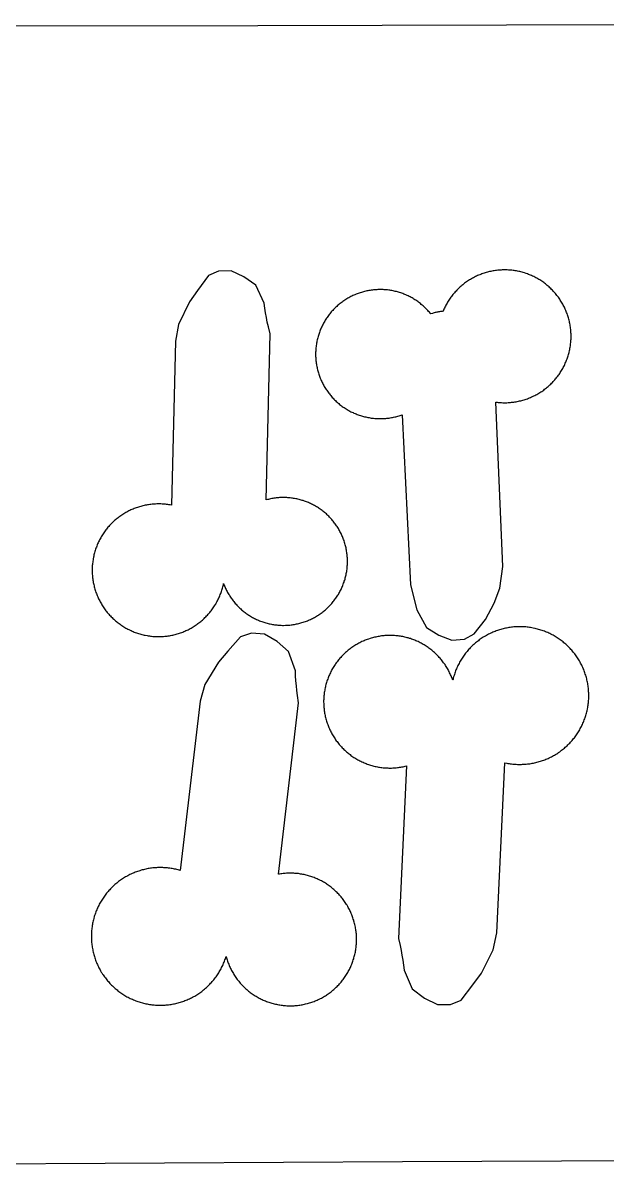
# Model space of a CAD drawing. Extents: x -246 to 246, y -104 to 199.
# Drawn here: x -150.12 to -138.82, y 133.38 to 155.55 of the extents above; entities that cross this region are included whole.
import ezdxf

# ---------------------------------------------------------------- set-up
doc = ezdxf.new("R2010")
doc.units = 0
doc.layers.add('Add_Red', color=1, linetype='Continuous')
doc.layers.add('Outline_Red', color=1, linetype='Continuous')

msp = doc.modelspace()

# ---------------------------------------------------------------- linework, layer by layer
at = {"layer": 'Add_Red'}
for points in [[(-147.468, 143.67), (-147.445, 143.671), (-147.423, 143.672), (-147.401, 143.674), (-147.378, 143.676), (-147.356, 143.678), (-147.334, 143.681), (-147.312, 143.684), (-147.29, 143.687), (-147.267, 143.691), (-147.245, 143.695), (-147.223, 143.7), (-147.202, 143.705), (-147.18, 143.71), (-147.158, 143.716), (-147.137, 143.722), (-147.115, 143.729), (-147.094, 143.736), (-147.073, 143.743), (-147.052, 143.751), (-147.031, 143.759), (-147.01, 143.767), (-146.989, 143.776), (-146.969, 143.785), (-146.948, 143.794), (-146.928, 143.804), (-146.908, 143.814), (-146.888, 143.825), (-146.869, 143.836), (-146.849, 143.847), (-146.83, 143.858), (-146.811, 143.87), (-146.792, 143.882), (-146.774, 143.895), (-146.755, 143.908), (-146.737, 143.921), (-146.719, 143.934), (-146.702, 143.948), (-146.684, 143.962), (-146.667, 143.976), (-146.65, 143.991), (-146.633, 144.006), (-146.617, 144.021), (-146.601, 144.037), (-146.585, 144.053), (-146.569, 144.069), (-146.554, 144.085), (-146.539, 144.102), (-146.524, 144.119), (-146.51, 144.136), (-146.496, 144.153), (-146.482, 144.171), (-146.468, 144.189), (-146.455, 144.207), (-146.442, 144.225), (-146.43, 144.244), (-146.418, 144.263), (-146.406, 144.282), (-146.394, 144.301), (-146.383, 144.32), (-146.372, 144.34), (-146.361, 144.36), (-146.351, 144.38), (-146.341, 144.4), (-146.332, 144.42), (-146.323, 144.44), (-146.314, 144.461), (-146.305, 144.482), (-146.297, 144.503), (-146.29, 144.524), (-146.282, 144.545), (-146.275, 144.566), (-146.269, 144.588), (-146.263, 144.609), (-146.257, 144.631), (-146.251, 144.653), (-146.246, 144.674), (-146.242, 144.696), (-146.228, 144.662), (-146.22, 144.642), (-146.211, 144.622), (-146.202, 144.602), (-146.193, 144.583), (-146.183, 144.563), (-146.173, 144.544), (-146.163, 144.525), (-146.152, 144.507), (-146.141, 144.488), (-146.13, 144.47), (-146.119, 144.451), (-146.107, 144.433), (-146.094, 144.416), (-146.082, 144.398), (-146.069, 144.381), (-146.056, 144.363), (-146.042, 144.347), (-146.029, 144.33), (-146.015, 144.313), (-146, 144.297), (-145.986, 144.281), (-145.971, 144.266), (-145.956, 144.25), (-145.94, 144.235), (-145.925, 144.22), (-145.909, 144.206), (-145.893, 144.191), (-145.876, 144.177), (-145.86, 144.164), (-145.843, 144.15), (-145.826, 144.137), (-145.808, 144.124), (-145.791, 144.112), (-145.773, 144.099), (-145.755, 144.088), (-145.737, 144.076), (-145.718, 144.065), (-145.7, 144.054), (-145.681, 144.043), (-145.662, 144.033), (-145.643, 144.023), (-145.623, 144.013), (-145.604, 144.004), (-145.584, 143.995), (-145.564, 143.986), (-145.545, 143.978), (-145.524, 143.97), (-145.504, 143.963), (-145.484, 143.955), (-145.463, 143.949), (-145.443, 143.942), (-145.422, 143.936), (-145.401, 143.93), (-145.38, 143.925), (-145.359, 143.92), (-145.338, 143.915), (-145.317, 143.911), (-145.296, 143.907), (-145.275, 143.903), (-145.253, 143.9), (-145.232, 143.897), (-145.21, 143.895), (-145.189, 143.893), (-145.167, 143.891), (-145.146, 143.89), (-145.124, 143.889), (-145.103, 143.888), (-145.081, 143.888), (-145.044, 143.889), (-145.022, 143.889), (-145.001, 143.891), (-144.979, 143.892), (-144.958, 143.894), (-144.936, 143.897), (-144.915, 143.899), (-144.893, 143.902), (-144.872, 143.906), (-144.851, 143.91), (-144.83, 143.914), (-144.808, 143.918), (-144.787, 143.923), (-144.766, 143.929), (-144.746, 143.934), (-144.725, 143.94), (-144.704, 143.947), (-144.684, 143.954), (-144.658, 143.963), (-144.638, 143.97), (-144.618, 143.978), (-144.598, 143.986), (-144.578, 143.995), (-144.558, 144.004), (-144.539, 144.013), (-144.52, 144.023), (-144.5, 144.033), (-144.481, 144.043), (-144.463, 144.054), (-144.444, 144.065), (-144.426, 144.076), (-144.407, 144.088), (-144.389, 144.099), (-144.372, 144.112), (-144.354, 144.124), (-144.337, 144.137), (-144.32, 144.15), (-144.303, 144.164), (-144.286, 144.177), (-144.27, 144.191), (-144.253, 144.206), (-144.237, 144.22), (-144.222, 144.235), (-144.206, 144.25), (-144.191, 144.266), (-144.176, 144.281), (-144.162, 144.297), (-144.147, 144.313), (-144.133, 144.33), (-144.12, 144.347), (-144.106, 144.363), (-144.093, 144.381), (-144.08, 144.398), (-144.068, 144.416), (-144.056, 144.433), (-144.044, 144.451), (-144.032, 144.47), (-144.021, 144.488), (-144.01, 144.507), (-143.999, 144.525), (-143.989, 144.544), (-143.979, 144.563), (-143.969, 144.583), (-143.96, 144.602), (-143.951, 144.622), (-143.942, 144.642), (-143.934, 144.662), (-143.926, 144.682), (-143.919, 144.702), (-143.911, 144.722), (-143.905, 144.743), (-143.898, 144.763), (-143.892, 144.784), (-143.886, 144.805), (-143.881, 144.826), (-143.876, 144.847), (-143.871, 144.868), (-143.867, 144.889), (-143.863, 144.91), (-143.859, 144.932), (-143.856, 144.953), (-143.853, 144.974), (-143.851, 144.996), (-143.849, 145.017), (-143.847, 145.039), (-143.846, 145.06), (-143.845, 145.082), (-143.844, 145.103), (-143.844, 145.125), (-143.844, 145.151), (-143.845, 145.172), (-143.846, 145.194), (-143.847, 145.216), (-143.849, 145.237), (-143.851, 145.259), (-143.854, 145.28), (-143.857, 145.301), (-143.86, 145.323), (-143.864, 145.344), (-143.868, 145.365), (-143.872, 145.386), (-143.877, 145.407), (-143.882, 145.428), (-143.887, 145.449), (-143.893, 145.47), (-143.899, 145.491), (-143.911, 145.528), (-143.919, 145.548), (-143.926, 145.568), (-143.934, 145.588), (-143.942, 145.608), (-143.951, 145.628), (-143.96, 145.648), (-143.969, 145.667), (-143.979, 145.687), (-143.989, 145.706), (-143.999, 145.725), (-144.01, 145.744), (-144.021, 145.762), (-144.032, 145.781), (-144.044, 145.799), (-144.056, 145.817), (-144.068, 145.835), (-144.08, 145.852), (-144.093, 145.869), (-144.106, 145.887), (-144.12, 145.904), (-144.133, 145.92), (-144.147, 145.937), (-144.162, 145.953), (-144.176, 145.969), (-144.191, 145.984), (-144.206, 146), (-144.222, 146.015), (-144.237, 146.03), (-144.253, 146.044), (-144.27, 146.059), (-144.286, 146.073), (-144.303, 146.086), (-144.32, 146.1), (-144.337, 146.113), (-144.354, 146.126), (-144.372, 146.138), (-144.389, 146.151), (-144.407, 146.162), (-144.426, 146.174), (-144.444, 146.185), (-144.463, 146.196), (-144.481, 146.207), (-144.5, 146.217), (-144.52, 146.227), (-144.539, 146.237), (-144.558, 146.246), (-144.578, 146.255), (-144.598, 146.264), (-144.618, 146.272), (-144.638, 146.28), (-144.658, 146.287), (-144.678, 146.295), (-144.699, 146.302), (-144.719, 146.308), (-144.74, 146.314), (-144.761, 146.32), (-144.782, 146.325), (-144.803, 146.33), (-144.824, 146.335), (-144.845, 146.339), (-144.866, 146.343), (-144.888, 146.347), (-144.909, 146.35), (-144.93, 146.353), (-144.952, 146.355), (-144.973, 146.357), (-144.995, 146.359), (-145.016, 146.36), (-145.038, 146.361), (-145.06, 146.362), (-145.081, 146.362), (-145.117, 146.362), (-145.138, 146.361), (-145.16, 146.36), (-145.182, 146.358), (-145.203, 146.356), (-145.225, 146.354), (-145.246, 146.351), (-145.267, 146.348), (-145.289, 146.345), (-145.31, 146.341), (-145.331, 146.337), (-145.352, 146.332), (-145.373, 146.327), (-145.394, 146.322), (-145.415, 146.316), (-145.342, 149.535), (-145.375, 149.67), (-145.395, 149.76), (-145.413, 149.85), (-145.429, 149.941), (-145.444, 150.032), (-145.458, 150.123), (-145.619, 150.473), (-145.848, 150.638), (-146.094, 150.75), (-146.338, 150.747), (-146.533, 150.66), (-146.748, 150.37), (-146.901, 150.15), (-147.114, 149.71), (-147.172, 149.392), (-147.248, 146.214), (-147.277, 146.219), (-147.299, 146.223), (-147.321, 146.226), (-147.343, 146.229), (-147.365, 146.231), (-147.388, 146.234), (-147.41, 146.235), (-147.432, 146.237), (-147.455, 146.238), (-147.477, 146.238), (-147.5, 146.238), (-147.535, 146.238), (-147.558, 146.237), (-147.58, 146.236), (-147.603, 146.234), (-147.625, 146.232), (-147.647, 146.23), (-147.669, 146.227), (-147.692, 146.224), (-147.714, 146.22), (-147.736, 146.217), (-147.758, 146.212), (-147.78, 146.208), (-147.802, 146.202), (-147.823, 146.197), (-147.845, 146.191), (-147.867, 146.185), (-147.888, 146.178), (-147.909, 146.171), (-147.93, 146.164), (-147.951, 146.156), (-147.972, 146.148), (-147.993, 146.14), (-148.014, 146.131), (-148.034, 146.122), (-148.055, 146.112), (-148.075, 146.103), (-148.095, 146.092), (-148.114, 146.082), (-148.134, 146.071), (-148.153, 146.06), (-148.173, 146.048), (-148.192, 146.036), (-148.21, 146.024), (-148.229, 146.011), (-148.247, 145.998), (-148.265, 145.985), (-148.283, 145.972), (-148.301, 145.958), (-148.318, 145.944), (-148.335, 145.929), (-148.352, 145.915), (-148.369, 145.9), (-148.385, 145.884), (-148.401, 145.869), (-148.417, 145.853), (-148.433, 145.837), (-148.448, 145.82), (-148.463, 145.804), (-148.478, 145.787), (-148.492, 145.769), (-148.506, 145.752), (-148.52, 145.734), (-148.533, 145.716), (-148.546, 145.698), (-148.559, 145.68), (-148.572, 145.661), (-148.584, 145.642), (-148.596, 145.623), (-148.607, 145.604), (-148.619, 145.585), (-148.629, 145.565), (-148.64, 145.545), (-148.65, 145.525), (-148.66, 145.505), (-148.669, 145.485), (-148.678, 145.464), (-148.687, 145.444), (-148.695, 145.423), (-148.703, 145.402), (-148.711, 145.381), (-148.718, 145.36), (-148.725, 145.338), (-148.732, 145.317), (-148.738, 145.295), (-148.744, 145.274), (-148.749, 145.252), (-148.754, 145.23), (-148.759, 145.208), (-148.764, 145.177), (-148.768, 145.155), (-148.771, 145.133), (-148.774, 145.111), (-148.777, 145.088), (-148.779, 145.066), (-148.781, 145.044), (-148.782, 145.021), (-148.783, 144.999), (-148.784, 144.977), (-148.784, 144.954), (-148.783, 144.92), (-148.783, 144.898), (-148.782, 144.876), (-148.78, 144.853), (-148.778, 144.831), (-148.776, 144.809), (-148.773, 144.786), (-148.77, 144.764), (-148.766, 144.742), (-148.762, 144.72), (-148.758, 144.698), (-148.753, 144.676), (-148.748, 144.654), (-148.743, 144.632), (-148.737, 144.611), (-148.731, 144.589), (-148.724, 144.568), (-148.718, 144.547), (-148.71, 144.525), (-148.703, 144.504), (-148.695, 144.483), (-148.686, 144.463), (-148.677, 144.442), (-148.668, 144.421), (-148.659, 144.401), (-148.649, 144.381), (-148.639, 144.361), (-148.628, 144.341), (-148.617, 144.322), (-148.606, 144.302), (-148.595, 144.283), (-148.583, 144.264), (-148.57, 144.245), (-148.558, 144.227), (-148.545, 144.208), (-148.532, 144.19), (-148.518, 144.172), (-148.505, 144.155), (-148.491, 144.137), (-148.476, 144.12), (-148.461, 144.103), (-148.446, 144.086), (-148.431, 144.07), (-148.416, 144.054), (-148.4, 144.038), (-148.384, 144.023), (-148.367, 144.007), (-148.351, 143.992), (-148.334, 143.978), (-148.316, 143.963), (-148.299, 143.949), (-148.281, 143.935), (-148.263, 143.922), (-148.245, 143.909), (-148.227, 143.896), (-148.208, 143.883), (-148.19, 143.871), (-148.171, 143.859), (-148.151, 143.848), (-148.132, 143.836), (-148.112, 143.826), (-148.093, 143.815), (-148.073, 143.805), (-148.052, 143.795), (-148.032, 143.786), (-148.012, 143.776), (-147.991, 143.768), (-147.97, 143.759), (-147.949, 143.751), (-147.928, 143.744), (-147.907, 143.736), (-147.886, 143.729), (-147.864, 143.723), (-147.843, 143.717), (-147.821, 143.711), (-147.799, 143.705), (-147.777, 143.7), (-147.756, 143.696), (-147.723, 143.689), (-147.701, 143.686), (-147.678, 143.682), (-147.656, 143.68), (-147.634, 143.677), (-147.612, 143.675), (-147.589, 143.673), (-147.567, 143.672), (-147.544, 143.671), (-147.522, 143.67), (-147.5, 143.67), (-147.468, 143.67)], [(-141.583, 143.622), (-141.394, 143.721), (-141.173, 144.002), (-141.006, 144.318), (-140.898, 144.606), (-140.839, 145.03), (-140.973, 148.21), (-140.95, 148.207), (-140.928, 148.205), (-140.906, 148.203), (-140.883, 148.201), (-140.861, 148.2), (-140.838, 148.199), (-140.804, 148.199), (-140.781, 148.199), (-140.759, 148.199), (-140.737, 148.2), (-140.714, 148.202), (-140.692, 148.204), (-140.67, 148.206), (-140.647, 148.208), (-140.625, 148.211), (-140.603, 148.215), (-140.581, 148.218), (-140.559, 148.222), (-140.537, 148.227), (-140.515, 148.232), (-140.493, 148.237), (-140.471, 148.242), (-140.45, 148.248), (-140.428, 148.255), (-140.407, 148.262), (-140.385, 148.269), (-140.364, 148.276), (-140.343, 148.284), (-140.322, 148.292), (-140.302, 148.301), (-140.281, 148.31), (-140.261, 148.319), (-140.24, 148.329), (-140.22, 148.339), (-140.2, 148.349), (-140.181, 148.36), (-140.161, 148.371), (-140.142, 148.382), (-140.123, 148.394), (-140.104, 148.406), (-140.085, 148.418), (-140.067, 148.431), (-140.048, 148.444), (-140.03, 148.458), (-140.012, 148.471), (-139.995, 148.485), (-139.978, 148.499), (-139.96, 148.514), (-139.944, 148.529), (-139.927, 148.544), (-139.911, 148.56), (-139.895, 148.575), (-139.879, 148.591), (-139.864, 148.608), (-139.849, 148.624), (-139.834, 148.641), (-139.819, 148.658), (-139.805, 148.675), (-139.791, 148.693), (-139.777, 148.711), (-139.764, 148.729), (-139.751, 148.747), (-139.738, 148.765), (-139.726, 148.784), (-139.714, 148.803), (-139.702, 148.822), (-139.691, 148.841), (-139.679, 148.861), (-139.669, 148.881), (-139.658, 148.901), (-139.648, 148.921), (-139.639, 148.941), (-139.629, 148.961), (-139.62, 148.982), (-139.612, 149.003), (-139.604, 149.024), (-139.596, 149.045), (-139.588, 149.066), (-139.581, 149.087), (-139.574, 149.108), (-139.568, 149.13), (-139.562, 149.152), (-139.556, 149.173), (-139.548, 149.208), (-139.544, 149.23), (-139.539, 149.252), (-139.536, 149.274), (-139.532, 149.297), (-139.529, 149.319), (-139.526, 149.341), (-139.524, 149.363), (-139.522, 149.386), (-139.521, 149.408), (-139.519, 149.431), (-139.519, 149.453), (-139.518, 149.484), (-139.518, 149.507), (-139.519, 149.529), (-139.52, 149.552), (-139.521, 149.574), (-139.523, 149.596), (-139.525, 149.619), (-139.528, 149.641), (-139.531, 149.663), (-139.534, 149.685), (-139.538, 149.708), (-139.542, 149.73), (-139.546, 149.752), (-139.551, 149.773), (-139.556, 149.795), (-139.562, 149.817), (-139.568, 149.839), (-139.574, 149.86), (-139.581, 149.882), (-139.588, 149.903), (-139.596, 149.924), (-139.604, 149.945), (-139.612, 149.966), (-139.62, 149.987), (-139.629, 150.007), (-139.639, 150.028), (-139.648, 150.048), (-139.658, 150.068), (-139.669, 150.088), (-139.679, 150.108), (-139.691, 150.127), (-139.702, 150.146), (-139.714, 150.166), (-139.726, 150.184), (-139.738, 150.203), (-139.751, 150.222), (-139.764, 150.24), (-139.777, 150.258), (-139.791, 150.276), (-139.805, 150.293), (-139.819, 150.311), (-139.834, 150.328), (-139.849, 150.345), (-139.864, 150.361), (-139.879, 150.377), (-139.895, 150.393), (-139.911, 150.409), (-139.927, 150.425), (-139.944, 150.44), (-139.96, 150.455), (-139.978, 150.469), (-139.995, 150.483), (-140.012, 150.497), (-140.03, 150.511), (-140.048, 150.524), (-140.067, 150.537), (-140.085, 150.55), (-140.104, 150.562), (-140.123, 150.575), (-140.142, 150.586), (-140.161, 150.598), (-140.181, 150.609), (-140.2, 150.619), (-140.22, 150.63), (-140.24, 150.64), (-140.261, 150.649), (-140.281, 150.659), (-140.302, 150.668), (-140.322, 150.676), (-140.343, 150.684), (-140.364, 150.692), (-140.385, 150.7), (-140.422, 150.712), (-140.444, 150.718), (-140.466, 150.725), (-140.487, 150.73), (-140.509, 150.736), (-140.531, 150.741), (-140.553, 150.745), (-140.575, 150.749), (-140.597, 150.753), (-140.619, 150.757), (-140.641, 150.76), (-140.664, 150.762), (-140.686, 150.764), (-140.708, 150.766), (-140.731, 150.768), (-140.753, 150.769), (-140.776, 150.77), (-140.804, 150.77), (-140.826, 150.77), (-140.849, 150.769), (-140.871, 150.768), (-140.894, 150.767), (-140.916, 150.765), (-140.938, 150.763), (-140.961, 150.76), (-140.983, 150.757), (-141.005, 150.754), (-141.027, 150.75), (-141.049, 150.746), (-141.071, 150.742), (-141.093, 150.737), (-141.115, 150.732), (-141.137, 150.726), (-141.158, 150.72), (-141.18, 150.714), (-141.201, 150.707), (-141.222, 150.7), (-141.244, 150.692), (-141.265, 150.684), (-141.286, 150.676), (-141.306, 150.668), (-141.327, 150.659), (-141.347, 150.649), (-141.368, 150.64), (-141.388, 150.63), (-141.407, 150.619), (-141.427, 150.609), (-141.447, 150.598), (-141.466, 150.586), (-141.485, 150.575), (-141.504, 150.562), (-141.523, 150.55), (-141.541, 150.537), (-141.56, 150.524), (-141.578, 150.511), (-141.595, 150.497), (-141.613, 150.483), (-141.63, 150.469), (-141.647, 150.455), (-141.664, 150.44), (-141.681, 150.425), (-141.697, 150.409), (-141.713, 150.393), (-141.729, 150.377), (-141.744, 150.361), (-141.759, 150.345), (-141.774, 150.328), (-141.789, 150.311), (-141.803, 150.293), (-141.817, 150.276), (-141.831, 150.258), (-141.844, 150.24), (-141.857, 150.222), (-141.87, 150.203), (-141.882, 150.184), (-141.894, 150.166), (-141.906, 150.146), (-141.917, 150.127), (-141.928, 150.108), (-141.939, 150.088), (-141.949, 150.068), (-141.959, 150.048), (-141.969, 150.028), (-141.978, 150.007), (-141.995, 149.968), (-142.012, 149.967), (-142.03, 149.965), (-142.047, 149.962), (-142.064, 149.96), (-142.081, 149.957), (-142.099, 149.953), (-142.116, 149.95), (-142.133, 149.946), (-142.15, 149.942), (-142.167, 149.937), (-142.184, 149.932), (-142.2, 149.927), (-142.233, 149.917), (-142.246, 149.934), (-142.26, 149.95), (-142.275, 149.967), (-142.289, 149.983), (-142.304, 149.999), (-142.319, 150.015), (-142.335, 150.03), (-142.35, 150.045), (-142.366, 150.06), (-142.382, 150.075), (-142.399, 150.089), (-142.416, 150.103), (-142.433, 150.117), (-142.45, 150.13), (-142.467, 150.143), (-142.485, 150.156), (-142.503, 150.169), (-142.521, 150.181), (-142.539, 150.193), (-142.557, 150.204), (-142.576, 150.216), (-142.595, 150.227), (-142.614, 150.237), (-142.633, 150.247), (-142.653, 150.257), (-142.672, 150.267), (-142.692, 150.276), (-142.712, 150.285), (-142.732, 150.294), (-142.752, 150.302), (-142.773, 150.31), (-142.793, 150.317), (-142.814, 150.324), (-142.835, 150.331), (-142.855, 150.337), (-142.876, 150.343), (-142.897, 150.349), (-142.919, 150.354), (-142.94, 150.359), (-142.961, 150.364), (-142.983, 150.368), (-143.004, 150.372), (-143.026, 150.375), (-143.047, 150.378), (-143.069, 150.381), (-143.09, 150.383), (-143.112, 150.385), (-143.134, 150.387), (-143.156, 150.388), (-143.178, 150.389), (-143.211, 150.389), (-143.233, 150.389), (-143.255, 150.388), (-143.276, 150.387), (-143.298, 150.386), (-143.32, 150.384), (-143.342, 150.382), (-143.363, 150.38), (-143.385, 150.377), (-143.406, 150.374), (-143.428, 150.37), (-143.449, 150.366), (-143.471, 150.362), (-143.492, 150.357), (-143.513, 150.352), (-143.534, 150.346), (-143.555, 150.341), (-143.576, 150.334), (-143.597, 150.328), (-143.618, 150.321), (-143.638, 150.314), (-143.659, 150.306), (-143.679, 150.298), (-143.699, 150.29), (-143.719, 150.281), (-143.739, 150.272), (-143.759, 150.263), (-143.778, 150.253), (-143.798, 150.243), (-143.817, 150.232), (-143.836, 150.222), (-143.855, 150.21), (-143.878, 150.196), (-143.897, 150.184), (-143.915, 150.172), (-143.933, 150.16), (-143.95, 150.147), (-143.968, 150.134), (-143.985, 150.12), (-144.002, 150.107), (-144.019, 150.093), (-144.035, 150.079), (-144.052, 150.064), (-144.068, 150.049), (-144.083, 150.034), (-144.099, 150.019), (-144.114, 150.003), (-144.129, 149.987), (-144.144, 149.971), (-144.158, 149.955), (-144.172, 149.938), (-144.186, 149.921), (-144.199, 149.904), (-144.213, 149.887), (-144.225, 149.869), (-144.238, 149.851), (-144.25, 149.833), (-144.262, 149.815), (-144.274, 149.797), (-144.285, 149.778), (-144.296, 149.759), (-144.307, 149.74), (-144.317, 149.721), (-144.327, 149.701), (-144.337, 149.682), (-144.346, 149.662), (-144.355, 149.642), (-144.364, 149.622), (-144.372, 149.602), (-144.38, 149.582), (-144.387, 149.561), (-144.394, 149.541), (-144.401, 149.52), (-144.408, 149.499), (-144.414, 149.478), (-144.419, 149.457), (-144.425, 149.436), (-144.43, 149.415), (-144.434, 149.393), (-144.439, 149.372), (-144.443, 149.351), (-144.446, 149.329), (-144.449, 149.307), (-144.452, 149.286), (-144.454, 149.264), (-144.456, 149.242), (-144.458, 149.221), (-144.459, 149.199), (-144.46, 149.177), (-144.461, 149.139), (-144.46, 149.118), (-144.46, 149.096), (-144.459, 149.074), (-144.457, 149.052), (-144.456, 149.031), (-144.454, 149.009), (-144.451, 148.987), (-144.448, 148.966), (-144.445, 148.944), (-144.442, 148.923), (-144.438, 148.901), (-144.433, 148.88), (-144.429, 148.858), (-144.423, 148.837), (-144.418, 148.816), (-144.412, 148.795), (-144.406, 148.774), (-144.399, 148.753), (-144.392, 148.733), (-144.385, 148.712), (-144.378, 148.692), (-144.37, 148.671), (-144.361, 148.651), (-144.353, 148.631), (-144.343, 148.611), (-144.333, 148.59), (-144.323, 148.571), (-144.313, 148.551), (-144.303, 148.532), (-144.292, 148.513), (-144.281, 148.494), (-144.27, 148.476), (-144.258, 148.457), (-144.246, 148.439), (-144.233, 148.421), (-144.221, 148.404), (-144.208, 148.386), (-144.195, 148.369), (-144.181, 148.352), (-144.167, 148.335), (-144.153, 148.318), (-144.138, 148.302), (-144.124, 148.286), (-144.109, 148.27), (-144.093, 148.255), (-144.078, 148.239), (-144.062, 148.224), (-144.046, 148.21), (-144.029, 148.195), (-144.013, 148.181), (-143.996, 148.167), (-143.979, 148.154), (-143.962, 148.14), (-143.944, 148.128), (-143.926, 148.115), (-143.908, 148.103), (-143.89, 148.091), (-143.872, 148.079), (-143.853, 148.068), (-143.834, 148.056), (-143.815, 148.046), (-143.796, 148.035), (-143.777, 148.025), (-143.757, 148.016), (-143.737, 148.006), (-143.718, 147.997), (-143.698, 147.989), (-143.677, 147.98), (-143.657, 147.972), (-143.637, 147.965), (-143.616, 147.957), (-143.595, 147.951), (-143.575, 147.944), (-143.554, 147.938), (-143.533, 147.932), (-143.512, 147.927), (-143.49, 147.922), (-143.469, 147.917), (-143.448, 147.913), (-143.426, 147.909), (-143.405, 147.905), (-143.383, 147.902), (-143.361, 147.899), (-143.34, 147.897), (-143.318, 147.895), (-143.296, 147.893), (-143.275, 147.892), (-143.253, 147.891), (-143.211, 147.89), (-143.189, 147.89), (-143.167, 147.891), (-143.146, 147.892), (-143.124, 147.893), (-143.102, 147.895), (-143.08, 147.897), (-143.059, 147.899), (-143.037, 147.902), (-143.016, 147.905), (-142.994, 147.909), (-142.973, 147.913), (-142.951, 147.917), (-142.93, 147.922), (-142.909, 147.927), (-142.888, 147.933), (-142.867, 147.938), (-142.846, 147.945), (-142.825, 147.951), (-142.786, 147.965), (-142.623, 144.674), (-142.503, 144.186), (-142.318, 143.848), (-142.079, 143.698), (-141.826, 143.603), (-141.583, 143.622)], [(-144.922, 136.522), (-144.899, 136.523), (-144.877, 136.524), (-144.854, 136.526), (-144.832, 136.527), (-144.81, 136.53), (-144.788, 136.532), (-144.765, 136.535), (-144.743, 136.539), (-144.721, 136.543), (-144.699, 136.547), (-144.677, 136.552), (-144.655, 136.557), (-144.619, 136.566), (-144.598, 136.572), (-144.576, 136.578), (-144.555, 136.585), (-144.534, 136.592), (-144.512, 136.599), (-144.491, 136.607), (-144.471, 136.615), (-144.45, 136.624), (-144.429, 136.633), (-144.409, 136.642), (-144.389, 136.652), (-144.369, 136.662), (-144.349, 136.672), (-144.329, 136.683), (-144.31, 136.694), (-144.29, 136.705), (-144.271, 136.717), (-144.252, 136.729), (-144.234, 136.741), (-144.215, 136.754), (-144.197, 136.767), (-144.179, 136.78), (-144.161, 136.794), (-144.144, 136.808), (-144.126, 136.822), (-144.109, 136.837), (-144.093, 136.852), (-144.076, 136.867), (-144.06, 136.882), (-144.044, 136.898), (-144.028, 136.914), (-144.013, 136.93), (-143.998, 136.947), (-143.983, 136.963), (-143.968, 136.98), (-143.954, 136.998), (-143.94, 137.015), (-143.926, 137.033), (-143.913, 137.051), (-143.9, 137.069), (-143.887, 137.088), (-143.875, 137.106), (-143.863, 137.125), (-143.851, 137.144), (-143.84, 137.164), (-143.829, 137.183), (-143.818, 137.203), (-143.808, 137.223), (-143.798, 137.243), (-143.788, 137.263), (-143.779, 137.283), (-143.77, 137.304), (-143.761, 137.325), (-143.753, 137.346), (-143.745, 137.366), (-143.738, 137.388), (-143.731, 137.409), (-143.724, 137.43), (-143.718, 137.452), (-143.712, 137.473), (-143.706, 137.495), (-143.701, 137.517), (-143.696, 137.539), (-143.691, 137.561), (-143.687, 137.583), (-143.684, 137.605), (-143.68, 137.627), (-143.677, 137.649), (-143.675, 137.671), (-143.673, 137.694), (-143.671, 137.716), (-143.67, 137.738), (-143.669, 137.761), (-143.668, 137.783), (-143.668, 137.806), (-143.668, 137.846), (-143.669, 137.868), (-143.671, 137.891), (-143.672, 137.913), (-143.674, 137.935), (-143.677, 137.958), (-143.68, 137.98), (-143.683, 138.002), (-143.687, 138.024), (-143.691, 138.046), (-143.695, 138.068), (-143.701, 138.094), (-143.706, 138.116), (-143.712, 138.138), (-143.718, 138.159), (-143.724, 138.181), (-143.731, 138.202), (-143.738, 138.223), (-143.745, 138.245), (-143.753, 138.266), (-143.761, 138.286), (-143.77, 138.307), (-143.779, 138.328), (-143.788, 138.348), (-143.798, 138.368), (-143.808, 138.388), (-143.818, 138.408), (-143.829, 138.428), (-143.84, 138.447), (-143.851, 138.467), (-143.863, 138.486), (-143.875, 138.505), (-143.887, 138.523), (-143.9, 138.542), (-143.913, 138.56), (-143.926, 138.578), (-143.94, 138.596), (-143.954, 138.613), (-143.968, 138.631), (-143.983, 138.648), (-143.998, 138.664), (-144.013, 138.681), (-144.028, 138.697), (-144.044, 138.713), (-144.06, 138.729), (-144.076, 138.744), (-144.093, 138.759), (-144.109, 138.774), (-144.126, 138.789), (-144.144, 138.803), (-144.161, 138.817), (-144.179, 138.831), (-144.197, 138.844), (-144.215, 138.857), (-144.234, 138.87), (-144.252, 138.882), (-144.271, 138.894), (-144.29, 138.906), (-144.31, 138.917), (-144.329, 138.928), (-144.349, 138.939), (-144.369, 138.949), (-144.389, 138.959), (-144.409, 138.969), (-144.429, 138.978), (-144.45, 138.987), (-144.471, 138.996), (-144.491, 139.004), (-144.512, 139.012), (-144.534, 139.019), (-144.555, 139.026), (-144.576, 139.033), (-144.598, 139.039), (-144.619, 139.045), (-144.641, 139.051), (-144.663, 139.056), (-144.685, 139.061), (-144.707, 139.066), (-144.729, 139.07), (-144.751, 139.073), (-144.773, 139.077), (-144.795, 139.08), (-144.817, 139.082), (-144.84, 139.084), (-144.862, 139.086), (-144.884, 139.087), (-144.907, 139.088), (-144.929, 139.089), (-144.951, 139.089), (-144.98, 139.089), (-145.002, 139.088), (-145.025, 139.087), (-145.047, 139.086), (-145.069, 139.084), (-145.091, 139.082), (-145.114, 139.079), (-145.136, 139.076), (-145.158, 139.072), (-145.18, 139.069), (-144.791, 142.387), (-144.811, 142.529), (-144.823, 142.624), (-144.833, 142.719), (-144.841, 142.815), (-144.848, 142.91), (-144.853, 143.006), (-144.986, 143.383), (-145.206, 143.575), (-145.449, 143.715), (-145.701, 143.736), (-145.911, 143.665), (-146.161, 143.386), (-146.342, 143.174), (-146.604, 142.74), (-146.695, 142.417), (-147.084, 139.141), (-147.122, 139.152), (-147.144, 139.158), (-147.167, 139.164), (-147.19, 139.169), (-147.212, 139.173), (-147.235, 139.177), (-147.258, 139.181), (-147.281, 139.185), (-147.304, 139.188), (-147.327, 139.19), (-147.351, 139.193), (-147.374, 139.194), (-147.397, 139.196), (-147.42, 139.197), (-147.443, 139.198), (-147.467, 139.198), (-147.495, 139.197), (-147.518, 139.197), (-147.541, 139.196), (-147.564, 139.194), (-147.588, 139.192), (-147.611, 139.19), (-147.634, 139.187), (-147.657, 139.184), (-147.68, 139.181), (-147.703, 139.177), (-147.726, 139.172), (-147.748, 139.168), (-147.771, 139.162), (-147.794, 139.157), (-147.816, 139.151), (-147.839, 139.145), (-147.861, 139.138), (-147.883, 139.131), (-147.905, 139.124), (-147.927, 139.116), (-147.949, 139.108), (-147.97, 139.099), (-147.992, 139.09), (-148.013, 139.081), (-148.034, 139.071), (-148.055, 139.061), (-148.076, 139.05), (-148.096, 139.04), (-148.117, 139.028), (-148.137, 139.017), (-148.157, 139.005), (-148.177, 138.993), (-148.196, 138.98), (-148.216, 138.967), (-148.235, 138.954), (-148.254, 138.94), (-148.272, 138.927), (-148.291, 138.912), (-148.309, 138.898), (-148.327, 138.883), (-148.345, 138.868), (-148.362, 138.852), (-148.379, 138.836), (-148.396, 138.82), (-148.412, 138.804), (-148.429, 138.787), (-148.445, 138.77), (-148.46, 138.753), (-148.476, 138.736), (-148.491, 138.718), (-148.505, 138.7), (-148.52, 138.682), (-148.534, 138.663), (-148.548, 138.645), (-148.561, 138.626), (-148.574, 138.606), (-148.587, 138.587), (-148.599, 138.567), (-148.611, 138.547), (-148.623, 138.527), (-148.635, 138.507), (-148.646, 138.487), (-148.656, 138.466), (-148.667, 138.445), (-148.676, 138.424), (-148.686, 138.403), (-148.695, 138.381), (-148.704, 138.36), (-148.713, 138.338), (-148.721, 138.316), (-148.728, 138.294), (-148.736, 138.272), (-148.743, 138.25), (-148.754, 138.21), (-148.76, 138.187), (-148.765, 138.165), (-148.77, 138.142), (-148.775, 138.119), (-148.779, 138.096), (-148.783, 138.074), (-148.786, 138.051), (-148.789, 138.027), (-148.792, 138.004), (-148.794, 137.981), (-148.796, 137.958), (-148.798, 137.935), (-148.799, 137.912), (-148.799, 137.888), (-148.799, 137.865), (-148.799, 137.839), (-148.798, 137.816), (-148.797, 137.793), (-148.796, 137.77), (-148.794, 137.746), (-148.792, 137.723), (-148.789, 137.7), (-148.786, 137.677), (-148.783, 137.654), (-148.779, 137.631), (-148.774, 137.608), (-148.77, 137.585), (-148.765, 137.563), (-148.759, 137.54), (-148.753, 137.518), (-148.747, 137.495), (-148.74, 137.473), (-148.733, 137.451), (-148.726, 137.429), (-148.718, 137.407), (-148.71, 137.385), (-148.701, 137.363), (-148.692, 137.342), (-148.683, 137.321), (-148.673, 137.3), (-148.663, 137.279), (-148.653, 137.258), (-148.642, 137.237), (-148.631, 137.217), (-148.62, 137.197), (-148.608, 137.176), (-148.595, 137.157), (-148.583, 137.137), (-148.57, 137.118), (-148.557, 137.099), (-148.543, 137.08), (-148.529, 137.061), (-148.515, 137.043), (-148.501, 137.024), (-148.486, 137.006), (-148.471, 136.989), (-148.455, 136.971), (-148.44, 136.954), (-148.424, 136.937), (-148.407, 136.921), (-148.391, 136.905), (-148.374, 136.889), (-148.356, 136.873), (-148.339, 136.858), (-148.321, 136.843), (-148.303, 136.828), (-148.285, 136.813), (-148.267, 136.799), (-148.248, 136.785), (-148.229, 136.772), (-148.21, 136.759), (-148.19, 136.746), (-148.171, 136.734), (-148.151, 136.721), (-148.131, 136.71), (-148.111, 136.698), (-148.09, 136.687), (-148.069, 136.677), (-148.049, 136.666), (-148.028, 136.656), (-148.006, 136.647), (-147.985, 136.637), (-147.964, 136.629), (-147.942, 136.62), (-147.92, 136.612), (-147.898, 136.604), (-147.876, 136.597), (-147.854, 136.59), (-147.812, 136.578), (-147.789, 136.572), (-147.766, 136.567), (-147.744, 136.562), (-147.721, 136.557), (-147.698, 136.553), (-147.675, 136.549), (-147.652, 136.545), (-147.629, 136.542), (-147.606, 136.54), (-147.583, 136.538), (-147.56, 136.536), (-147.536, 136.534), (-147.513, 136.533), (-147.49, 136.533), (-147.467, 136.532), (-147.443, 136.533), (-147.42, 136.533), (-147.396, 136.534), (-147.373, 136.536), (-147.35, 136.538), (-147.327, 136.54), (-147.304, 136.542), (-147.281, 136.545), (-147.258, 136.549), (-147.235, 136.553), (-147.212, 136.557), (-147.189, 136.562), (-147.166, 136.567), (-147.144, 136.572), (-147.121, 136.578), (-147.099, 136.584), (-147.077, 136.591), (-147.054, 136.598), (-147.032, 136.605), (-147.01, 136.613), (-146.989, 136.621), (-146.967, 136.63), (-146.946, 136.639), (-146.924, 136.648), (-146.903, 136.658), (-146.882, 136.668), (-146.861, 136.678), (-146.841, 136.689), (-146.82, 136.7), (-146.8, 136.711), (-146.78, 136.723), (-146.76, 136.735), (-146.74, 136.748), (-146.721, 136.761), (-146.702, 136.774), (-146.683, 136.787), (-146.664, 136.801), (-146.646, 136.815), (-146.628, 136.83), (-146.61, 136.845), (-146.592, 136.86), (-146.575, 136.875), (-146.557, 136.891), (-146.541, 136.907), (-146.524, 136.923), (-146.508, 136.94), (-146.492, 136.957), (-146.476, 136.974), (-146.461, 136.991), (-146.446, 137.009), (-146.431, 137.027), (-146.416, 137.045), (-146.402, 137.064), (-146.388, 137.082), (-146.375, 137.101), (-146.362, 137.12), (-146.349, 137.14), (-146.336, 137.159), (-146.324, 137.179), (-146.312, 137.199), (-146.301, 137.219), (-146.29, 137.24), (-146.279, 137.261), (-146.269, 137.281), (-146.259, 137.302), (-146.249, 137.324), (-146.24, 137.345), (-146.231, 137.366), (-146.222, 137.388), (-146.214, 137.41), (-146.206, 137.432), (-146.199, 137.454), (-146.192, 137.476), (-146.185, 137.452), (-146.179, 137.43), (-146.172, 137.409), (-146.165, 137.388), (-146.158, 137.366), (-146.15, 137.346), (-146.142, 137.325), (-146.133, 137.304), (-146.124, 137.283), (-146.115, 137.263), (-146.105, 137.243), (-146.095, 137.223), (-146.085, 137.203), (-146.074, 137.183), (-146.063, 137.164), (-146.052, 137.144), (-146.04, 137.125), (-146.028, 137.106), (-146.016, 137.088), (-146.003, 137.069), (-145.99, 137.051), (-145.977, 137.033), (-145.963, 137.015), (-145.949, 136.998), (-145.935, 136.98), (-145.92, 136.963), (-145.905, 136.947), (-145.89, 136.93), (-145.875, 136.914), (-145.859, 136.898), (-145.843, 136.882), (-145.827, 136.867), (-145.81, 136.852), (-145.794, 136.837), (-145.777, 136.822), (-145.759, 136.808), (-145.742, 136.794), (-145.724, 136.78), (-145.706, 136.767), (-145.688, 136.754), (-145.669, 136.741), (-145.651, 136.729), (-145.632, 136.717), (-145.613, 136.705), (-145.593, 136.694), (-145.574, 136.683), (-145.554, 136.672), (-145.534, 136.662), (-145.514, 136.652), (-145.494, 136.642), (-145.474, 136.633), (-145.453, 136.624), (-145.432, 136.615), (-145.412, 136.607), (-145.391, 136.599), (-145.369, 136.592), (-145.348, 136.585), (-145.327, 136.578), (-145.305, 136.572), (-145.284, 136.566), (-145.262, 136.56), (-145.24, 136.555), (-145.218, 136.55), (-145.196, 136.545), (-145.174, 136.541), (-145.152, 136.538), (-145.13, 136.534), (-145.108, 136.531), (-145.086, 136.529), (-145.063, 136.527), (-145.041, 136.525), (-145.019, 136.524), (-144.996, 136.523), (-144.974, 136.522), (-144.951, 136.522), (-144.922, 136.522)], [(-141.647, 136.632), (-141.418, 136.928), (-141.253, 137.152), (-141.022, 137.604), (-140.954, 137.933), (-140.8, 141.228), (-140.762, 141.22), (-140.74, 141.216), (-140.717, 141.212), (-140.694, 141.209), (-140.671, 141.206), (-140.647, 141.203), (-140.624, 141.201), (-140.601, 141.199), (-140.578, 141.197), (-140.555, 141.196), (-140.531, 141.196), (-140.508, 141.196), (-140.478, 141.196), (-140.455, 141.197), (-140.432, 141.198), (-140.409, 141.199), (-140.385, 141.201), (-140.362, 141.204), (-140.339, 141.206), (-140.316, 141.209), (-140.293, 141.213), (-140.27, 141.217), (-140.247, 141.221), (-140.225, 141.226), (-140.202, 141.231), (-140.179, 141.237), (-140.157, 141.243), (-140.135, 141.249), (-140.112, 141.256), (-140.09, 141.263), (-140.068, 141.27), (-140.046, 141.278), (-140.024, 141.286), (-140.003, 141.295), (-139.981, 141.304), (-139.96, 141.313), (-139.939, 141.323), (-139.918, 141.333), (-139.897, 141.344), (-139.877, 141.355), (-139.856, 141.366), (-139.836, 141.377), (-139.816, 141.389), (-139.796, 141.402), (-139.777, 141.414), (-139.758, 141.427), (-139.738, 141.44), (-139.72, 141.454), (-139.701, 141.468), (-139.683, 141.482), (-139.664, 141.497), (-139.647, 141.512), (-139.629, 141.527), (-139.612, 141.542), (-139.594, 141.558), (-139.578, 141.574), (-139.561, 141.591), (-139.545, 141.607), (-139.529, 141.624), (-139.513, 141.641), (-139.498, 141.659), (-139.483, 141.677), (-139.468, 141.695), (-139.454, 141.713), (-139.44, 141.731), (-139.426, 141.75), (-139.413, 141.769), (-139.4, 141.788), (-139.387, 141.808), (-139.375, 141.828), (-139.362, 141.847), (-139.351, 141.868), (-139.339, 141.888), (-139.328, 141.908), (-139.318, 141.929), (-139.307, 141.95), (-139.298, 141.971), (-139.288, 141.992), (-139.279, 142.013), (-139.27, 142.035), (-139.262, 142.057), (-139.254, 142.079), (-139.246, 142.101), (-139.239, 142.123), (-139.232, 142.145), (-139.225, 142.167), (-139.219, 142.19), (-139.213, 142.212), (-139.208, 142.235), (-139.2, 142.274), (-139.196, 142.297), (-139.192, 142.32), (-139.188, 142.343), (-139.185, 142.366), (-139.183, 142.389), (-139.181, 142.412), (-139.179, 142.435), (-139.177, 142.458), (-139.176, 142.482), (-139.176, 142.505), (-139.175, 142.528), (-139.176, 142.556), (-139.176, 142.579), (-139.178, 142.602), (-139.179, 142.626), (-139.181, 142.649), (-139.183, 142.672), (-139.186, 142.695), (-139.189, 142.718), (-139.193, 142.741), (-139.196, 142.764), (-139.201, 142.787), (-139.206, 142.81), (-139.211, 142.832), (-139.216, 142.855), (-139.222, 142.877), (-139.228, 142.9), (-139.235, 142.922), (-139.242, 142.944), (-139.25, 142.966), (-139.257, 142.988), (-139.266, 143.01), (-139.274, 143.032), (-139.283, 143.053), (-139.292, 143.074), (-139.302, 143.095), (-139.312, 143.116), (-139.323, 143.137), (-139.334, 143.158), (-139.345, 143.178), (-139.356, 143.198), (-139.368, 143.218), (-139.38, 143.238), (-139.393, 143.258), (-139.406, 143.277), (-139.419, 143.296), (-139.433, 143.315), (-139.446, 143.334), (-139.461, 143.352), (-139.475, 143.37), (-139.49, 143.388), (-139.505, 143.406), (-139.521, 143.423), (-139.536, 143.44), (-139.553, 143.457), (-139.569, 143.474), (-139.586, 143.49), (-139.602, 143.506), (-139.62, 143.521), (-139.637, 143.537), (-139.655, 143.552), (-139.673, 143.567), (-139.691, 143.581), (-139.71, 143.595), (-139.728, 143.609), (-139.747, 143.622), (-139.767, 143.635), (-139.786, 143.648), (-139.806, 143.661), (-139.826, 143.673), (-139.846, 143.684), (-139.866, 143.696), (-139.886, 143.707), (-139.907, 143.718), (-139.928, 143.728), (-139.949, 143.738), (-139.97, 143.747), (-139.991, 143.757), (-140.013, 143.765), (-140.035, 143.774), (-140.056, 143.782), (-140.078, 143.79), (-140.101, 143.797), (-140.123, 143.804), (-140.145, 143.81), (-140.167, 143.817), (-140.19, 143.822), (-140.213, 143.828), (-140.254, 143.836), (-140.277, 143.841), (-140.3, 143.844), (-140.323, 143.848), (-140.346, 143.851), (-140.369, 143.854), (-140.392, 143.856), (-140.415, 143.858), (-140.438, 143.859), (-140.462, 143.86), (-140.485, 143.861), (-140.508, 143.861), (-140.534, 143.861), (-140.557, 143.86), (-140.58, 143.859), (-140.603, 143.857), (-140.627, 143.856), (-140.65, 143.853), (-140.673, 143.851), (-140.696, 143.848), (-140.719, 143.844), (-140.742, 143.84), (-140.765, 143.836), (-140.787, 143.831), (-140.81, 143.826), (-140.833, 143.821), (-140.855, 143.815), (-140.878, 143.809), (-140.9, 143.802), (-140.922, 143.795), (-140.944, 143.787), (-140.966, 143.78), (-140.988, 143.771), (-141.01, 143.763), (-141.031, 143.754), (-141.052, 143.745), (-141.073, 143.735), (-141.094, 143.725), (-141.115, 143.715), (-141.136, 143.704), (-141.156, 143.693), (-141.176, 143.681), (-141.196, 143.669), (-141.216, 143.657), (-141.236, 143.645), (-141.255, 143.632), (-141.274, 143.618), (-141.293, 143.605), (-141.312, 143.591), (-141.33, 143.577), (-141.349, 143.562), (-141.367, 143.548), (-141.384, 143.532), (-141.402, 143.517), (-141.419, 143.501), (-141.436, 143.485), (-141.452, 143.469), (-141.468, 143.452), (-141.484, 143.435), (-141.5, 143.418), (-141.515, 143.401), (-141.53, 143.383), (-141.545, 143.365), (-141.56, 143.347), (-141.574, 143.328), (-141.588, 143.31), (-141.601, 143.291), (-141.614, 143.271), (-141.627, 143.252), (-141.64, 143.232), (-141.652, 143.213), (-141.663, 143.192), (-141.675, 143.172), (-141.686, 143.152), (-141.697, 143.131), (-141.707, 143.11), (-141.717, 143.089), (-141.727, 143.068), (-141.736, 143.047), (-141.745, 143.025), (-141.753, 143.004), (-141.761, 142.982), (-141.769, 142.96), (-141.776, 142.938), (-141.783, 142.916), (-141.79, 142.893), (-141.796, 142.871), (-141.802, 142.848), (-141.807, 142.826), (-141.815, 142.848), (-141.823, 142.869), (-141.831, 142.89), (-141.84, 142.91), (-141.849, 142.931), (-141.858, 142.951), (-141.867, 142.971), (-141.877, 142.992), (-141.888, 143.011), (-141.898, 143.031), (-141.91, 143.051), (-141.921, 143.07), (-141.933, 143.089), (-141.945, 143.108), (-141.957, 143.127), (-141.97, 143.145), (-141.983, 143.163), (-141.996, 143.181), (-142.01, 143.199), (-142.024, 143.217), (-142.038, 143.234), (-142.052, 143.251), (-142.067, 143.268), (-142.082, 143.284), (-142.098, 143.3), (-142.114, 143.316), (-142.129, 143.332), (-142.146, 143.348), (-142.162, 143.363), (-142.179, 143.378), (-142.196, 143.392), (-142.213, 143.406), (-142.231, 143.42), (-142.249, 143.434), (-142.267, 143.447), (-142.285, 143.46), (-142.303, 143.473), (-142.322, 143.485), (-142.341, 143.497), (-142.36, 143.509), (-142.379, 143.52), (-142.399, 143.531), (-142.419, 143.542), (-142.438, 143.552), (-142.458, 143.562), (-142.479, 143.572), (-142.499, 143.581), (-142.52, 143.59), (-142.54, 143.599), (-142.561, 143.607), (-142.582, 143.615), (-142.603, 143.622), (-142.625, 143.63), (-142.646, 143.636), (-142.667, 143.643), (-142.689, 143.649), (-142.711, 143.654), (-142.732, 143.659), (-142.754, 143.664), (-142.776, 143.669), (-142.798, 143.673), (-142.82, 143.677), (-142.843, 143.68), (-142.865, 143.683), (-142.887, 143.685), (-142.909, 143.687), (-142.932, 143.689), (-142.954, 143.691), (-142.976, 143.692), (-142.999, 143.692), (-143.021, 143.692), (-143.053, 143.692), (-143.075, 143.691), (-143.098, 143.69), (-143.12, 143.689), (-143.142, 143.687), (-143.165, 143.684), (-143.187, 143.682), (-143.209, 143.679), (-143.231, 143.675), (-143.253, 143.671), (-143.275, 143.667), (-143.297, 143.662), (-143.319, 143.657), (-143.341, 143.652), (-143.362, 143.646), (-143.384, 143.64), (-143.405, 143.634), (-143.439, 143.622), (-143.46, 143.615), (-143.481, 143.607), (-143.502, 143.599), (-143.523, 143.59), (-143.543, 143.581), (-143.564, 143.572), (-143.584, 143.562), (-143.604, 143.552), (-143.624, 143.542), (-143.644, 143.531), (-143.663, 143.52), (-143.682, 143.509), (-143.701, 143.497), (-143.72, 143.485), (-143.739, 143.473), (-143.757, 143.46), (-143.776, 143.447), (-143.794, 143.434), (-143.812, 143.42), (-143.829, 143.406), (-143.846, 143.392), (-143.863, 143.378), (-143.88, 143.363), (-143.897, 143.348), (-143.913, 143.332), (-143.929, 143.316), (-143.945, 143.3), (-143.96, 143.284), (-143.975, 143.268), (-143.99, 143.251), (-144.005, 143.234), (-144.019, 143.217), (-144.033, 143.199), (-144.046, 143.181), (-144.06, 143.163), (-144.073, 143.145), (-144.085, 143.127), (-144.098, 143.108), (-144.11, 143.089), (-144.122, 143.07), (-144.133, 143.051), (-144.144, 143.031), (-144.155, 143.011), (-144.165, 142.992), (-144.175, 142.971), (-144.185, 142.951), (-144.194, 142.931), (-144.203, 142.91), (-144.211, 142.89), (-144.22, 142.869), (-144.227, 142.848), (-144.235, 142.827), (-144.242, 142.805), (-144.249, 142.784), (-144.255, 142.763), (-144.261, 142.741), (-144.267, 142.719), (-144.272, 142.697), (-144.277, 142.676), (-144.281, 142.654), (-144.285, 142.632), (-144.289, 142.61), (-144.292, 142.587), (-144.295, 142.565), (-144.298, 142.543), (-144.3, 142.521), (-144.302, 142.498), (-144.303, 142.476), (-144.304, 142.454), (-144.305, 142.431), (-144.305, 142.409), (-144.304, 142.367), (-144.303, 142.344), (-144.302, 142.322), (-144.3, 142.3), (-144.298, 142.277), (-144.296, 142.255), (-144.293, 142.233), (-144.289, 142.211), (-144.286, 142.189), (-144.282, 142.166), (-144.277, 142.145), (-144.273, 142.123), (-144.267, 142.101), (-144.262, 142.079), (-144.256, 142.058), (-144.249, 142.033), (-144.242, 142.012), (-144.235, 141.991), (-144.227, 141.97), (-144.22, 141.949), (-144.211, 141.928), (-144.203, 141.907), (-144.194, 141.887), (-144.185, 141.866), (-144.175, 141.846), (-144.165, 141.826), (-144.155, 141.806), (-144.144, 141.786), (-144.133, 141.767), (-144.122, 141.748), (-144.11, 141.729), (-144.098, 141.71), (-144.085, 141.691), (-144.073, 141.672), (-144.06, 141.654), (-144.046, 141.636), (-144.033, 141.618), (-144.019, 141.601), (-144.005, 141.584), (-143.99, 141.567), (-143.975, 141.55), (-143.96, 141.533), (-143.945, 141.517), (-143.929, 141.501), (-143.913, 141.485), (-143.897, 141.47), (-143.88, 141.455), (-143.863, 141.44), (-143.846, 141.425), (-143.829, 141.411), (-143.812, 141.397), (-143.794, 141.384), (-143.776, 141.37), (-143.757, 141.357), (-143.739, 141.345), (-143.72, 141.332), (-143.701, 141.32), (-143.682, 141.308), (-143.663, 141.297), (-143.644, 141.286), (-143.624, 141.275), (-143.604, 141.265), (-143.584, 141.255), (-143.564, 141.245), (-143.543, 141.236), (-143.523, 141.227), (-143.502, 141.219), (-143.481, 141.21), (-143.46, 141.203), (-143.439, 141.195), (-143.418, 141.188), (-143.397, 141.181), (-143.375, 141.175), (-143.353, 141.169), (-143.332, 141.163), (-143.31, 141.158), (-143.288, 141.153), (-143.266, 141.149), (-143.244, 141.145), (-143.222, 141.141), (-143.2, 141.138), (-143.178, 141.135), (-143.155, 141.132), (-143.133, 141.13), (-143.111, 141.128), (-143.088, 141.127), (-143.066, 141.126), (-143.044, 141.125), (-143.021, 141.125), (-142.991, 141.125), (-142.969, 141.126), (-142.946, 141.127), (-142.924, 141.129), (-142.902, 141.131), (-142.879, 141.133), (-142.857, 141.136), (-142.835, 141.139), (-142.813, 141.142), (-142.791, 141.146), (-142.769, 141.15), (-142.747, 141.155), (-142.725, 141.16), (-142.703, 141.165), (-142.855, 137.827), (-142.825, 137.687), (-142.807, 137.593), (-142.79, 137.499), (-142.775, 137.404), (-142.762, 137.309), (-142.75, 137.214), (-142.59, 136.848), (-142.357, 136.672), (-142.104, 136.549), (-141.852, 136.547), (-141.647, 136.632)]]:
    msp.add_lwpolyline(points, dxfattribs=at)
at = {"layer": 'Outline_Red'}
for points in [[(-121.536, 155.552), (-126.344, 155.541), (-131.152, 155.53), (-135.96, 155.519), (-140.768, 155.508), (-145.576, 155.497), (-150.384, 155.486), (-155.192, 155.475), (-160, 155.464), (-164.808, 155.453)], [(-165.813, 133.379), (-161.206, 133.404), (-156.599, 133.429), (-151.992, 133.454), (-147.385, 133.479), (-142.778, 133.504), (-138.171, 133.529), (-133.564, 133.554), (-128.957, 133.579), (-124.35, 133.604)]]:
    msp.add_lwpolyline(points, dxfattribs=at)

doc.saveas('drawing.dxf')
